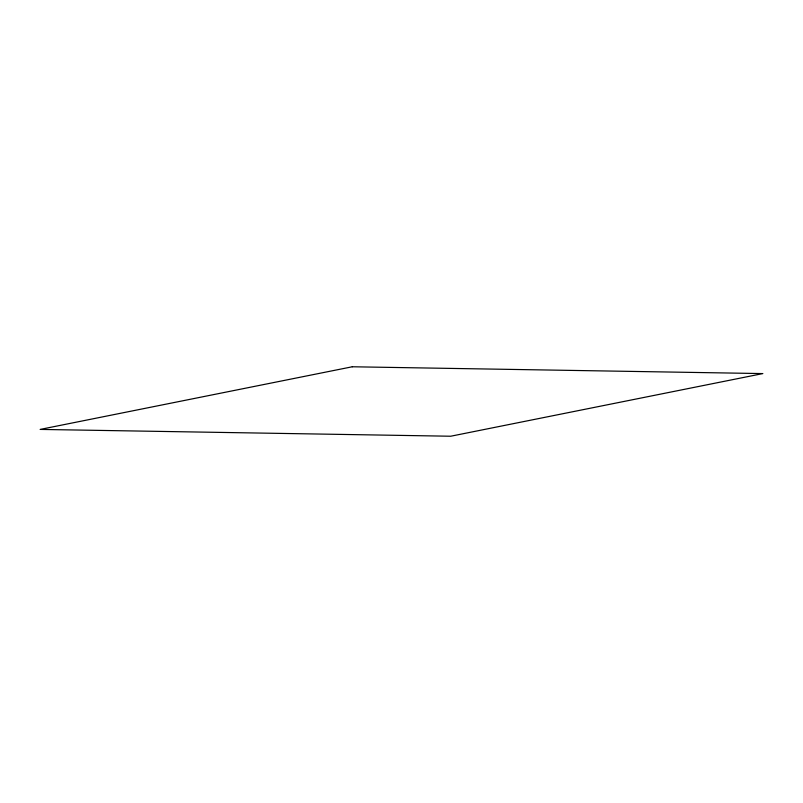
<?xml version="1.0" encoding="UTF-8"?>
<svg xmlns="http://www.w3.org/2000/svg" width="803" height="803" viewBox="0 0 803 803"><rect width="100%" height="100%" fill="white"/><g stroke="black" fill="none" stroke-linecap="round" stroke-linejoin="round"><path stroke-width="1.2" d="M352.296 366.77L40.15 429.414L450.704 436.23L762.85 373.586L352.296 366.77"/></g></svg>
